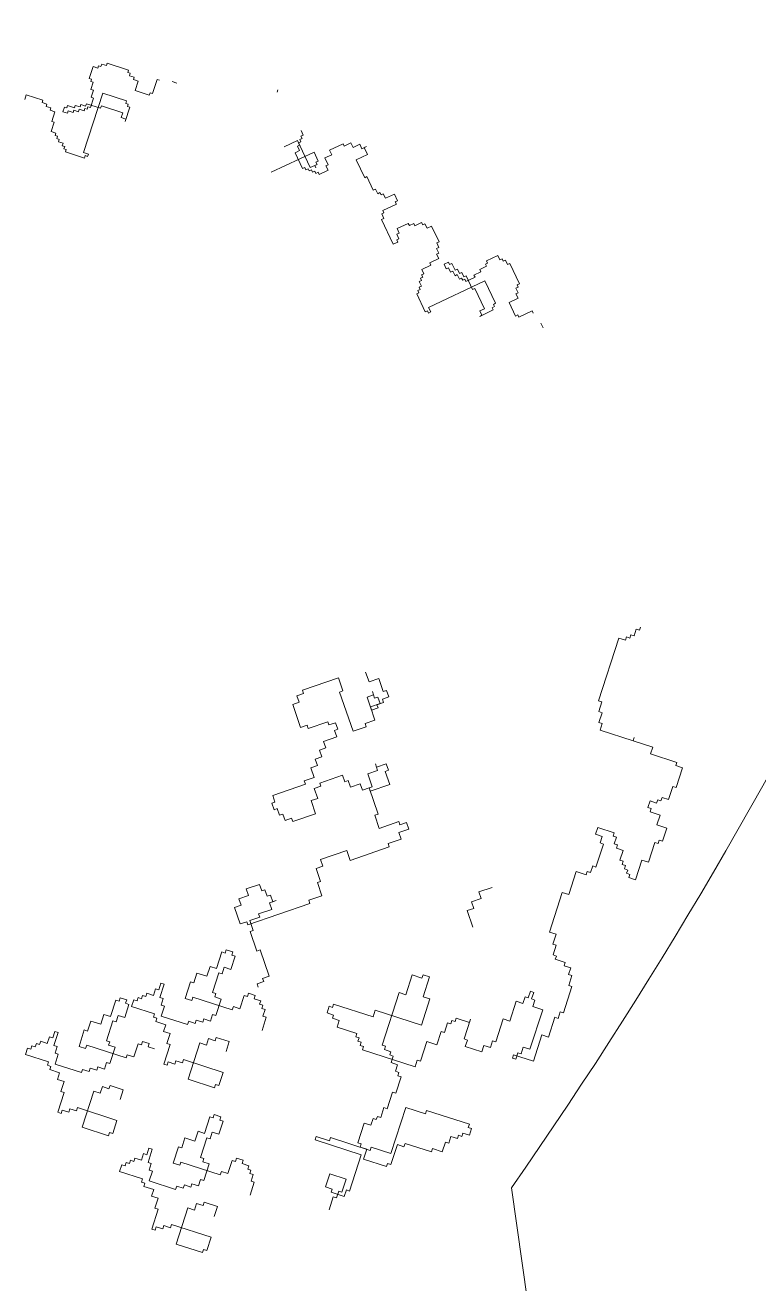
# Model space of a CAD drawing. Header units: millimetres. Extents: x 485872 to 486142, y -52344 to -52207.
# Drawn here: x 486117.2072 to 486117.2524, y -52327.0253 to -52326.9478 of the extents above; entities that cross this region are included whole.
import ezdxf

# ---------------------------------------------------------------- set-up
doc = ezdxf.new("R2010")
doc.units = ezdxf.units.MM
doc.header["$LTSCALE"] = 15

# ---------------------------------------------------------------- blocks, each defined once
blk = doc.blocks.new('sf')
at = {"color": 84, "lineweight": 5}
for p, q in [((17806.29, 470976.03), (17805.84, 470974.64)), ((17806.85, 470975.85), (17806.29, 470976.03)), ((17806.94, 470976.13), (17806.85, 470975.85)), ((17807.21, 470976.04), (17806.94, 470976.13)), ((17807.3, 470976.32), (17807.21, 470976.04)), ((17807.86, 470976.14), (17807.3, 470976.32)), ((17807.95, 470976.42), (17807.86, 470976.14)), ((17810.46, 470975.61), (17807.95, 470976.42)), ((17810.37, 470975.33), (17810.46, 470975.61)), ((17805.84, 470974.64), (17806.12, 470974.55)), ((17806.12, 470974.55), (17806.03, 470974.27)), ((17806.03, 470974.27), (17806.31, 470974.18)), ((17806.31, 470974.18), (17806.04, 470973.34)), ((17810.65, 470975.24), (17810.37, 470975.33)), ((17810.56, 470974.96), (17810.65, 470975.24)), ((17811.12, 470974.78), (17810.56, 470974.96)), ((17811.03, 470974.5), (17811.12, 470974.78)), ((17811.59, 470974.32), (17811.03, 470974.5)), ((17811.23, 470973.21), (17811.59, 470974.32)), ((17813.81, 470974.53), (17813.27, 470972.85)), ((17814.09, 470974.44), (17813.81, 470974.53)), ((17816.13, 470974.09), (17815.57, 470974.27)), ((17798.44, 470972.71), (17798.26, 470972.16)), ((17800.4, 470972.08), (17798.44, 470972.71)), ((17807.43, 470972.89), (17805.18, 470965.92)), ((17806.04, 470973.34), (17806.32, 470973.25)), ((17806.32, 470973.25), (17806.05, 470972.42)), ((17806.05, 470972.42), (17806.33, 470972.33)), ((17810.22, 470971.99), (17807.43, 470972.89)), ((17812.9, 470972.67), (17811.23, 470973.21)), ((17812.99, 470972.94), (17812.9, 470972.67)), ((17813.27, 470972.85), (17812.99, 470972.94)), ((17828.03, 470973.29), (17827.94, 470973.01)), ((17800.31, 470971.8), (17800.4, 470972.08)), ((17800.86, 470971.63), (17800.31, 470971.8)), ((17800.77, 470971.35), (17800.86, 470971.63)), ((17801.33, 470971.17), (17800.77, 470971.35)), ((17801.24, 470970.89), (17801.33, 470971.17)), ((17802.73, 470970.72), (17802.91, 470971.27)), ((17802.91, 470971.27), (17803.19, 470971.18)), ((17803.19, 470971.18), (17803.28, 470971.46)), ((17803.28, 470971.46), (17804.11, 470971.19)), ((17804.02, 470970.91), (17803.93, 470970.64)), ((17804.58, 470970.73), (17804.02, 470970.91)), ((17804.11, 470971.19), (17804.2, 470971.47)), ((17804.2, 470971.47), (17804.76, 470971.29)), ((17804.67, 470971.01), (17804.58, 470970.73)), ((17805.23, 470970.83), (17804.67, 470971.01)), ((17804.76, 470971.29), (17804.85, 470971.57)), ((17804.85, 470971.57), (17805.41, 470971.39)), ((17805.32, 470971.11), (17805.23, 470970.83)), ((17805.6, 470971.02), (17805.32, 470971.11)), ((17805.41, 470971.39), (17805.5, 470971.67)), ((17805.5, 470971.67), (17807.17, 470971.13)), ((17805.69, 470971.3), (17805.6, 470971.02)), ((17805.97, 470971.21), (17805.69, 470971.3)), ((17806.33, 470972.33), (17805.97, 470971.21)), ((17807.17, 470971.13), (17807.26, 470971.41)), ((17807.26, 470971.41), (17809.77, 470970.6)), ((17810.06, 470969.58), (17810.6, 470971.25)), ((17810.13, 470971.71), (17810.22, 470971.99)), ((17810.41, 470971.62), (17810.13, 470971.71)), ((17810.32, 470971.34), (17810.41, 470971.62)), ((17810.6, 470971.25), (17810.32, 470971.34)), ((17801.8, 470970.71), (17801.24, 470970.89)), ((17801.36, 470968.39), (17801.72, 470969.5)), ((17801.44, 470969.59), (17801.8, 470970.71)), ((17801.72, 470969.5), (17801.44, 470969.59)), ((17803.29, 470970.54), (17802.73, 470970.72)), ((17803.37, 470970.82), (17803.29, 470970.54)), ((17803.93, 470970.64), (17803.37, 470970.82)), ((17809.77, 470970.6), (17809.59, 470970.04)), ((17809.59, 470970.04), (17810.15, 470969.86)), ((17801.92, 470968.21), (17801.36, 470968.39)), ((17801.83, 470967.93), (17801.92, 470968.21)), ((17830.73, 470967.85), (17831, 470967.97)), ((17831, 470967.97), (17830.75, 470968.5)), ((17802.11, 470967.84), (17801.83, 470967.93)), ((17802.02, 470967.56), (17802.11, 470967.84)), ((17802.3, 470967.47), (17802.02, 470967.56)), ((17802.21, 470967.19), (17802.3, 470967.47)), ((17802.76, 470967.01), (17802.21, 470967.19)), ((17802.67, 470966.73), (17802.76, 470967.01)), ((17802.95, 470966.64), (17802.67, 470966.73)), ((17802.86, 470966.37), (17802.95, 470966.64)), ((17828.74, 470966.58), (17830.33, 470967.33)), ((17830.32, 470966.68), (17830.58, 470966.8)), ((17830.57, 470966.15), (17830.32, 470966.68)), ((17830.33, 470967.33), (17831.83, 470964.15)), ((17830.46, 470967.07), (17830.72, 470967.19)), ((17830.58, 470966.8), (17830.46, 470967.07)), ((17830.59, 470967.46), (17830.86, 470967.58)), ((17830.72, 470967.19), (17830.59, 470967.46)), ((17830.86, 470967.58), (17830.73, 470967.85)), ((17835.69, 470966.95), (17834.1, 470966.2)), ((17835.82, 470966.68), (17835.69, 470966.95)), ((17836.61, 470967.06), (17835.82, 470966.68)), ((17836.86, 470966.53), (17836.61, 470967.06)), ((17837.66, 470966.91), (17836.86, 470966.53)), ((17837.91, 470966.38), (17837.66, 470966.91)), ((17838.44, 470966.63), (17837.91, 470966.38)), ((17838.17, 470966.5), (17838.44, 470966.63)), ((17838.55, 470965.71), (17838.17, 470966.5)), ((17803.14, 470966.28), (17802.86, 470966.37)), ((17803.05, 470966), (17803.14, 470966.28)), ((17805.28, 470965.28), (17803.05, 470966)), ((17805.18, 470965.92), (17805.74, 470965.74)), ((17805.37, 470965.56), (17805.28, 470965.28)), ((17805.65, 470965.47), (17805.37, 470965.56)), ((17805.74, 470965.74), (17805.65, 470965.47)), ((17832.27, 470965.98), (17827.24, 470963.6)), ((17830.04, 470965.9), (17830.57, 470966.15)), ((17830.91, 470964.04), (17830.04, 470965.9)), ((17832.77, 470964.92), (17832.27, 470965.98)), ((17834.36, 470965.67), (17833.56, 470965.29)), ((17833.56, 470965.29), (17833.94, 470964.5)), ((17834.1, 470966.2), (17834.36, 470965.67)), ((17837.22, 470965.08), (17838.55, 470965.71)), ((17838.23, 470962.96), (17837.22, 470965.08)), ((17831.18, 470964.17), (17830.91, 470964.04)), ((17831.3, 470963.9), (17831.18, 470964.17)), ((17831.57, 470964.03), (17831.3, 470963.9)), ((17831.69, 470963.76), (17831.57, 470964.03)), ((17831.96, 470963.89), (17831.69, 470963.76)), ((17831.83, 470964.15), (17832.36, 470964.4)), ((17832.08, 470963.62), (17831.96, 470963.89)), ((17832.35, 470963.75), (17832.08, 470963.62)), ((17832.47, 470963.48), (17832.35, 470963.75)), ((17832.36, 470964.4), (17832.63, 470964.53)), ((17832.36, 470964.4), (17832.49, 470964.14)), ((17832.49, 470964.14), (17832.36, 470964.4)), ((17832.74, 470963.61), (17832.47, 470963.48)), ((17832.5, 470964.79), (17832.77, 470964.92)), ((17832.63, 470964.53), (17832.5, 470964.79)), ((17832.86, 470963.34), (17832.74, 470963.61)), ((17833.92, 470963.84), (17832.86, 470963.34)), ((17833.94, 470964.5), (17833.67, 470964.37)), ((17833.67, 470964.37), (17833.92, 470963.84)), ((17838.49, 470963.09), (17838.23, 470962.96)), ((17839.24, 470961.5), (17838.49, 470963.09)), ((17839.51, 470961.62), (17839.24, 470961.5)), ((17839.76, 470961.09), (17839.51, 470961.62)), ((17840.02, 470961.22), (17839.76, 470961.09)), ((17840.15, 470960.95), (17840.02, 470961.22)), ((17840.41, 470961.08), (17840.15, 470960.95)), ((17840.66, 470960.55), (17840.41, 470961.08)), ((17841.72, 470961.05), (17840.66, 470960.55)), ((17842.1, 470960.25), (17841.72, 470961.05)), ((17840.37, 470959.11), (17841.96, 470959.86)), ((17840.49, 470958.85), (17840.37, 470959.11)), ((17841.83, 470960.13), (17842.1, 470960.25)), ((17841.96, 470959.86), (17841.83, 470960.13)), ((17840.22, 470958.07), (17840.48, 470958.19)), ((17841.59, 470955.15), (17840.22, 470958.07)), ((17840.23, 470958.72), (17840.49, 470958.85)), ((17840.48, 470958.19), (17840.23, 470958.72)), ((17843.35, 470957.6), (17842.03, 470956.98)), ((17843.48, 470957.34), (17843.35, 470957.6)), ((17844.92, 470957.7), (17844.13, 470957.32)), ((17845.05, 470957.43), (17844.92, 470957.7)), ((17842.28, 470956.45), (17842.01, 470956.32)), ((17842.01, 470956.32), (17842.26, 470955.79)), ((17842.03, 470956.98), (17842.28, 470956.45)), ((17844, 470957.59), (17843.48, 470957.34)), ((17844.13, 470957.32), (17844, 470957.59)), ((17845.31, 470957.56), (17845.05, 470957.43)), ((17845.56, 470957.03), (17845.31, 470957.56)), ((17846.09, 470957.28), (17845.56, 470957.03)), ((17846.97, 470955.42), (17846.09, 470957.28)), ((17842.12, 470955.4), (17841.59, 470955.15)), ((17842.26, 470955.79), (17842, 470955.67)), ((17842, 470955.67), (17842.12, 470955.4)), ((17846.69, 470954.64), (17846.96, 470954.77)), ((17846.94, 470954.11), (17846.69, 470954.64)), ((17846.71, 470955.3), (17846.97, 470955.42)), ((17846.96, 470954.77), (17846.71, 470955.3)), ((17845.87, 470952.96), (17846.93, 470953.46)), ((17846.68, 470953.99), (17846.94, 470954.11)), ((17846.93, 470953.46), (17846.68, 470953.99)), ((17853.88, 470953.83), (17852.56, 470953.2)), ((17852.56, 470953.2), (17852.68, 470952.94)), ((17854.13, 470953.3), (17853.88, 470953.83)), ((17854.39, 470953.42), (17854.13, 470953.3)), ((17854.52, 470953.16), (17854.39, 470953.42)), ((17854.78, 470953.28), (17854.52, 470953.16)), ((17855.03, 470952.75), (17854.78, 470953.28)), ((17844.94, 470952.19), (17845.99, 470952.69)), ((17845.19, 470951.66), (17844.94, 470952.19)), ((17845.99, 470952.69), (17845.87, 470952.96)), ((17847.57, 470952.79), (17848.1, 470953.04)), ((17847.82, 470952.26), (17847.57, 470952.79)), ((17848.08, 470952.39), (17847.82, 470952.26)), ((17848.33, 470951.86), (17848.08, 470952.39)), ((17848.1, 470953.04), (17848.22, 470952.78)), ((17848.22, 470952.78), (17848.49, 470952.9)), ((17848.6, 470951.98), (17848.33, 470951.86)), ((17848.49, 470952.9), (17848.86, 470952.11)), ((17848.85, 470951.45), (17848.6, 470951.98)), ((17848.86, 470952.11), (17849.13, 470952.23)), ((17849.13, 470952.23), (17849.38, 470951.7)), ((17849.38, 470951.7), (17849.64, 470951.83)), ((17849.64, 470951.83), (17849.89, 470951.3)), ((17851.87, 470951.91), (17851.08, 470951.53)), ((17852.54, 470952.55), (17851.75, 470952.17)), ((17851.75, 470952.17), (17851.87, 470951.91)), ((17852.68, 470952.94), (17852.42, 470952.81)), ((17852.42, 470952.81), (17852.54, 470952.55)), ((17855.3, 470952.88), (17855.03, 470952.75)), ((17856.43, 470950.49), (17855.3, 470952.88)), ((17844.63, 470950.1), (17844.89, 470950.23)), ((17844.64, 470950.76), (17844.91, 470950.88)), ((17844.89, 470950.23), (17844.64, 470950.76)), ((17844.78, 470951.15), (17845.05, 470951.27)), ((17844.91, 470950.88), (17844.78, 470951.15)), ((17844.92, 470951.54), (17845.19, 470951.66)), ((17845.05, 470951.27), (17844.92, 470951.54)), ((17852.37, 470950.85), (17845.75, 470947.72)), ((17849.11, 470951.58), (17848.85, 470951.45)), ((17849.36, 470951.05), (17849.11, 470951.58)), ((17849.63, 470951.17), (17849.36, 470951.05)), ((17849.75, 470950.91), (17849.63, 470951.17)), ((17850.02, 470951.03), (17849.75, 470950.91)), ((17849.89, 470951.3), (17850.16, 470951.42)), ((17850.14, 470950.77), (17850.02, 470951.03)), ((17851.2, 470951.27), (17850.14, 470950.77)), ((17850.16, 470951.42), (17850.91, 470949.83)), ((17851.08, 470951.53), (17851.2, 470951.27)), ((17853.63, 470948.2), (17852.37, 470950.85)), ((17856.16, 470950.37), (17856.43, 470950.49)), ((17856.29, 470950.1), (17856.16, 470950.37)), ((17844.35, 470949.32), (17844.61, 470949.45)), ((17845.35, 470947.2), (17844.35, 470949.32)), ((17844.49, 470949.71), (17844.75, 470949.84)), ((17844.61, 470949.45), (17844.49, 470949.71)), ((17844.75, 470949.84), (17844.63, 470950.1)), ((17850.91, 470949.83), (17851.17, 470949.96)), ((17851.17, 470949.96), (17852.3, 470947.57)), ((17855.2, 470948.29), (17856.26, 470948.79)), ((17856.01, 470949.32), (17856.27, 470949.45)), ((17856.26, 470948.79), (17856.01, 470949.32)), ((17856.02, 470949.98), (17856.29, 470950.1)), ((17856.27, 470949.45), (17856.02, 470949.98)), ((17845.62, 470947.33), (17845.35, 470947.2)), ((17845.74, 470947.06), (17845.62, 470947.33)), ((17845.75, 470947.72), (17846.01, 470947.19)), ((17851.76, 470946.67), (17853.35, 470947.42)), ((17852.3, 470947.57), (17851.77, 470947.32)), ((17851.77, 470947.32), (17852.02, 470946.79)), ((17853.22, 470947.68), (17853.49, 470947.81)), ((17853.35, 470947.42), (17853.22, 470947.68)), ((17853.36, 470948.07), (17853.63, 470948.2)), ((17853.49, 470947.81), (17853.36, 470948.07)), ((17855.95, 470946.7), (17855.2, 470948.29)), ((17857.93, 470947.31), (17856.34, 470946.56)), ((17858.05, 470947.05), (17857.93, 470947.31)), ((17846.01, 470947.19), (17845.74, 470947.06)), ((17852.02, 470946.79), (17851.76, 470946.67)), ((17856.22, 470946.83), (17855.95, 470946.7)), ((17856.34, 470946.56), (17856.22, 470946.83)), ((17859.2, 470945.32), (17858.95, 470945.85)), ((17865.74, 470901.49), (17868.11, 470908.84)), ((17868.11, 470908.84), (17868.89, 470908.59)), ((17868.89, 470908.59), (17869.01, 470908.98)), ((17869.01, 470908.98), (17869.4, 470908.85)), ((17869.4, 470908.85), (17869.53, 470909.24)), ((17869.53, 470909.24), (17869.91, 470909.12)), ((17869.91, 470909.12), (17870.16, 470909.89)), ((17870.16, 470909.89), (17870.55, 470909.76)), ((17870.55, 470909.76), (17870.67, 470910.15)), ((17838.34, 470904.86), (17838.74, 470903.7)), ((17835.13, 470904.18), (17830.9, 470902.72)), ((17835.66, 470902.64), (17835.13, 470904.18)), ((17838.74, 470903.7), (17839.89, 470904.1)), ((17839.89, 470904.1), (17840.42, 470902.56)), ((17831.03, 470902.34), (17830.26, 470902.07)), ((17830.26, 470902.07), (17830.53, 470901.3)), ((17830.9, 470902.72), (17831.03, 470902.34)), ((17835.28, 470902.51), (17835.66, 470902.64)), ((17836.87, 470897.9), (17835.28, 470902.51)), ((17838.5, 470901.9), (17839.27, 470902.17)), ((17839.03, 470900.36), (17838.5, 470901.9)), ((17839.27, 470902.17), (17839.14, 470902.55)), ((17839.14, 470902.55), (17839.4, 470901.78)), ((17839.4, 470901.78), (17839.79, 470901.91)), ((17839.79, 470901.91), (17840.05, 470901.15)), ((17841.07, 470901.93), (17840.31, 470901.66)), ((17840.31, 470901.66), (17840.44, 470901.28)), ((17840.42, 470902.56), (17840.81, 470902.7)), ((17840.81, 470902.7), (17841.07, 470901.93)), ((17866.13, 470901.36), (17865.74, 470901.49)), ((17830.53, 470901.3), (17829.76, 470901.04)), ((17829.76, 470901.04), (17830.69, 470898.35)), ((17840.05, 470901.15), (17838.9, 470900.75)), ((17838.9, 470900.75), (17839.43, 470899.21)), ((17839.8, 470900.63), (17839.03, 470900.36)), ((17840.44, 470901.28), (17839.67, 470901.01)), ((17839.67, 470901.01), (17839.8, 470900.63)), ((17865.76, 470900.2), (17866.13, 470901.36)), ((17866.14, 470900.08), (17865.76, 470900.2)), ((17865.77, 470898.92), (17866.14, 470900.08)), ((17830.69, 470898.35), (17831.46, 470898.61)), ((17831.46, 470898.61), (17831.59, 470898.23)), ((17831.59, 470898.23), (17833.9, 470899.02)), ((17833.9, 470899.02), (17834.03, 470898.64)), ((17834.03, 470898.64), (17834.8, 470898.9)), ((17834.8, 470898.9), (17835.06, 470898.13)), ((17838.41, 470898.43), (17836.87, 470897.9)), ((17839.43, 470899.21), (17838.27, 470898.81)), ((17838.27, 470898.81), (17838.41, 470898.43)), ((17866.16, 470898.79), (17865.77, 470898.92)), ((17865.91, 470898.02), (17866.16, 470898.79)), ((17834.94, 470897.23), (17833.4, 470896.7)), ((17835.06, 470898.13), (17834.68, 470898)), ((17834.68, 470898), (17834.94, 470897.23)), ((17869.78, 470896.77), (17865.91, 470898.02)), ((17869.9, 470897.15), (17869.78, 470896.77)), ((17869.78, 470896.77), (17869.9, 470897.15)), ((17833.67, 470895.93), (17832.9, 470895.67)), ((17832.9, 470895.67), (17833.17, 470894.9)), ((17833.4, 470896.7), (17833.67, 470895.93)), ((17872.1, 470896.02), (17869.78, 470896.77)), ((17871.85, 470895.24), (17872.1, 470896.02)), ((17833.17, 470894.9), (17832.4, 470894.63)), ((17832.4, 470894.63), (17832.66, 470893.86)), ((17839.61, 470893.68), (17839.48, 470894.07)), ((17839.48, 470894.07), (17839.75, 470893.3)), ((17840.77, 470894.08), (17839.61, 470893.68)), ((17841.03, 470893.31), (17840.77, 470894.08)), ((17874.95, 470894.24), (17871.85, 470895.24)), ((17874.83, 470893.86), (17874.95, 470894.24)), ((17832.66, 470893.86), (17831.89, 470893.6)), ((17831.89, 470893.6), (17832.29, 470892.45)), ((17832.94, 470891.81), (17835.63, 470892.74)), ((17835.63, 470892.74), (17835.9, 470891.97)), ((17839.75, 470893.3), (17838.59, 470892.9)), ((17838.59, 470892.9), (17839.12, 470891.36)), ((17840.65, 470893.18), (17841.03, 470893.31)), ((17841.18, 470891.64), (17840.65, 470893.18)), ((17875.6, 470893.61), (17874.83, 470893.86)), ((17874.85, 470891.28), (17875.6, 470893.61)), ((17831.27, 470891.66), (17827.42, 470890.34)), ((17832.29, 470892.45), (17831.13, 470892.05)), ((17831.13, 470892.05), (17831.27, 470891.66)), ((17832.3, 470891.16), (17833.07, 470891.43)), ((17832.7, 470890.01), (17832.3, 470891.16)), ((17833.07, 470891.43), (17832.94, 470891.81)), ((17835.9, 470891.97), (17836.28, 470892.1)), ((17836.28, 470892.1), (17836.55, 470891.33)), ((17836.55, 470891.33), (17837.7, 470891.73)), ((17837.7, 470891.73), (17837.97, 470890.96)), ((17837.97, 470890.96), (17838.74, 470891.23)), ((17839.12, 470891.36), (17838.74, 470891.23)), ((17838.74, 470891.23), (17838.87, 470890.84)), ((17838.74, 470891.23), (17839.8, 470888.15)), ((17838.87, 470890.84), (17841.18, 470891.64)), ((17873.97, 470889.86), (17874.47, 470891.41)), ((17874.47, 470891.41), (17874.85, 470891.28)), ((17827.68, 470889.57), (17827.3, 470889.44)), ((17827.42, 470890.34), (17827.68, 470889.57)), ((17831.93, 470889.74), (17832.7, 470890.01)), ((17832.46, 470888.2), (17831.93, 470889.74)), ((17871.53, 470888.94), (17871.78, 470889.71)), ((17871.78, 470889.71), (17872.56, 470889.46)), ((17872.56, 470889.46), (17872.68, 470889.85)), ((17872.68, 470889.85), (17873.07, 470889.72)), ((17873.07, 470889.72), (17873.19, 470890.11)), ((17873.19, 470890.11), (17873.97, 470889.86)), ((17827.3, 470889.44), (17827.57, 470888.67)), ((17827.57, 470888.67), (17827.95, 470888.8)), ((17827.95, 470888.8), (17828.21, 470888.03)), ((17828.21, 470888.03), (17828.6, 470888.16)), ((17828.6, 470888.16), (17828.86, 470887.39)), ((17829.77, 470887.27), (17832.46, 470888.2)), ((17839.8, 470888.15), (17839.41, 470888.02)), ((17871.92, 470888.81), (17871.53, 470888.94)), ((17871.79, 470888.43), (17871.92, 470888.81)), ((17872.96, 470888.05), (17871.79, 470888.43)), ((17828.86, 470887.39), (17829.63, 470887.66)), ((17829.63, 470887.66), (17829.77, 470887.27)), ((17839.41, 470888.02), (17839.94, 470886.48)), ((17839.94, 470886.48), (17842.25, 470887.28)), ((17842.25, 470887.28), (17842.38, 470886.89)), ((17842.38, 470886.89), (17843.15, 470887.16)), ((17843.15, 470887.16), (17843.42, 470886.39)), ((17872.58, 470886.89), (17872.96, 470888.05)), ((17873.74, 470886.52), (17872.58, 470886.89)), ((17842.53, 470885.22), (17840.99, 470884.69)), ((17843.42, 470886.39), (17842.26, 470885.99)), ((17842.26, 470885.99), (17842.53, 470885.22)), ((17865.38, 470885.79), (17865.63, 470886.57)), ((17866.16, 470885.54), (17865.38, 470885.79)), ((17865.63, 470886.57), (17867.57, 470885.94)), ((17865.91, 470884.77), (17866.16, 470885.54)), ((17867.57, 470885.94), (17867.45, 470885.55)), ((17867.45, 470885.55), (17867.83, 470885.43)), ((17867.83, 470885.43), (17867.58, 470884.66)), ((17873.24, 470884.97), (17873.74, 470886.52)), ((17836.11, 470883.87), (17833.03, 470882.81)), ((17836.51, 470882.72), (17836.11, 470883.87)), ((17841.12, 470884.31), (17836.51, 470882.72)), ((17840.99, 470884.69), (17841.12, 470884.31)), ((17865.42, 470881.93), (17866.3, 470884.64)), ((17866.3, 470884.64), (17865.91, 470884.77)), ((17867.58, 470884.66), (17867.97, 470884.53)), ((17867.97, 470884.53), (17867.85, 470884.14)), ((17867.85, 470884.14), (17868.62, 470883.89)), ((17868.62, 470883.89), (17868.25, 470882.73)), ((17871.6, 470882.51), (17872.34, 470884.83)), ((17872.34, 470884.83), (17872.73, 470884.7)), ((17872.73, 470884.7), (17872.86, 470885.09)), ((17872.86, 470885.09), (17873.24, 470884.97)), ((17833.03, 470882.81), (17833.29, 470882.04)), ((17868.25, 470882.73), (17868.63, 470882.61)), ((17868.63, 470882.61), (17868.51, 470882.22)), ((17868.51, 470882.22), (17868.9, 470882.1)), ((17870.07, 470880.44), (17870.82, 470882.76)), ((17870.82, 470882.76), (17871.6, 470882.51)), ((17833.29, 470882.04), (17832.52, 470881.77)), ((17832.52, 470881.77), (17833.05, 470880.24)), ((17862.24, 470878.69), (17863.11, 470881.4)), ((17863.11, 470881.4), (17864.27, 470881.02)), ((17864.27, 470881.02), (17864.4, 470881.41)), ((17864.4, 470881.41), (17864.79, 470881.29)), ((17864.79, 470881.29), (17865.04, 470882.06)), ((17865.04, 470882.06), (17865.42, 470881.93)), ((17868.9, 470882.1), (17868.77, 470881.71)), ((17868.77, 470881.71), (17869.16, 470881.58)), ((17869.16, 470881.58), (17869.03, 470881.2)), ((17869.03, 470881.2), (17869.42, 470881.07)), ((17869.42, 470881.07), (17869.3, 470880.69)), ((17869.3, 470880.69), (17870.07, 470880.44)), ((17824.31, 470879.37), (17825.85, 470879.9)), ((17824.58, 470878.6), (17824.31, 470879.37)), ((17825.85, 470879.9), (17826.12, 470879.13)), ((17826.12, 470879.13), (17826.5, 470879.27)), ((17826.5, 470879.27), (17826.77, 470878.5)), ((17833.05, 470880.24), (17832.67, 470880.1)), ((17832.67, 470880.1), (17833.2, 470878.56)), ((17851.67, 470879.01), (17853.21, 470879.54)), ((17823.42, 470878.21), (17824.58, 470878.6)), ((17823.69, 470877.44), (17823.42, 470878.21)), ((17826.77, 470878.5), (17827.15, 470878.63)), ((17827.8, 470877.99), (17827.03, 470877.73)), ((17827.03, 470877.73), (17827.3, 470876.96)), ((17827.15, 470878.63), (17827.42, 470877.86)), ((17827.42, 470877.86), (17827.8, 470877.99)), ((17833.2, 470878.56), (17831.66, 470878.03)), ((17831.66, 470878.03), (17831.79, 470877.65)), ((17850.78, 470877.84), (17851.94, 470878.24)), ((17851.05, 470877.07), (17850.78, 470877.84)), ((17851.94, 470878.24), (17851.67, 470879.01)), ((17859.97, 470874.29), (17861.46, 470878.94)), ((17861.46, 470878.94), (17862.24, 470878.69)), ((17822.92, 470877.17), (17823.69, 470877.44)), ((17823.58, 470875.25), (17822.92, 470877.17)), ((17831.79, 470877.65), (17824.48, 470875.13)), ((17827.3, 470876.96), (17825.76, 470876.43)), ((17825.76, 470876.43), (17825.89, 470876.04)), ((17850.28, 470876.81), (17851.05, 470877.07)), ((17850.94, 470874.88), (17850.28, 470876.81)), ((17824.35, 470875.51), (17823.58, 470875.25)), ((17824.48, 470875.13), (17824.35, 470875.51)), ((17825.89, 470876.04), (17824.74, 470875.65)), ((17824.74, 470875.65), (17825.13, 470874.49)), ((17825.13, 470874.49), (17824.75, 470874.36)), ((17824.75, 470874.36), (17825.54, 470872.05)), ((17860.74, 470874.04), (17859.97, 470874.29)), ((17860.37, 470872.88), (17860.74, 470874.04)), ((17820.81, 470870.01), (17821.44, 470871.95)), ((17821.44, 470871.95), (17821.82, 470871.82)), ((17821.82, 470871.82), (17821.95, 470872.21)), ((17821.95, 470872.21), (17822.72, 470871.96)), ((17822.72, 470871.96), (17822.6, 470871.57)), ((17825.54, 470872.05), (17825.93, 470872.19)), ((17825.93, 470872.19), (17826.99, 470869.11)), ((17860.75, 470872.76), (17860.37, 470872.88)), ((17860.38, 470871.6), (17860.75, 470872.76)), ((17822.99, 470871.45), (17822.49, 470869.9)), ((17822.6, 470871.57), (17822.99, 470871.45)), ((17860.77, 470871.47), (17860.38, 470871.6)), ((17860.64, 470871.09), (17860.77, 470871.47)), ((17861.8, 470870.71), (17860.64, 470871.09)), ((17861.68, 470870.32), (17861.8, 470870.71)), ((17862.45, 470870.07), (17861.68, 470870.32)), ((17818.13, 470868.31), (17818.5, 470869.47)), ((17818.5, 470869.47), (17819.66, 470869.1)), ((17819.66, 470869.1), (17820.04, 470870.26)), ((17820.04, 470870.26), (17820.81, 470870.01)), ((17821.08, 470869.5), (17820.33, 470867.18)), ((17821.46, 470869.37), (17821.08, 470869.5)), ((17821.71, 470870.15), (17821.46, 470869.37)), ((17822.49, 470869.9), (17821.71, 470870.15)), ((17826.99, 470869.11), (17826.22, 470868.85)), ((17826.22, 470868.85), (17826.35, 470868.46)), ((17843.05, 470866.93), (17843.8, 470869.25)), ((17843.8, 470869.25), (17844.96, 470868.88)), ((17844.96, 470868.88), (17845.09, 470869.27)), ((17845.09, 470869.27), (17845.86, 470869.02)), ((17845.86, 470869.02), (17845.11, 470866.69)), ((17862.2, 470869.3), (17862.45, 470870.07)), ((17862.59, 470869.17), (17862.2, 470869.3)), ((17862.22, 470868.01), (17862.59, 470869.17)), ((17813.63, 470867.63), (17813.38, 470866.85)), ((17814.02, 470867.5), (17813.63, 470867.63)), ((17814.27, 470868.28), (17814.02, 470867.5)), ((17814.15, 470866.6), (17814.65, 470868.15)), ((17814.65, 470868.15), (17814.27, 470868.28)), ((17817.12, 470866.5), (17817.74, 470868.44)), ((17817.74, 470868.44), (17818.13, 470868.31)), ((17826.35, 470868.46), (17825.58, 470868.2)), ((17825.58, 470868.2), (17825.71, 470867.81)), ((17861.6, 470864.79), (17862.6, 470867.89)), ((17862.6, 470867.89), (17862.22, 470868.01)), ((17808.34, 470864.36), (17808.96, 470866.29)), ((17808.96, 470866.29), (17809.35, 470866.17)), ((17809.35, 470866.17), (17809.47, 470866.55)), ((17809.47, 470866.55), (17810.25, 470866.31)), ((17810.25, 470866.31), (17810.12, 470865.92)), ((17810.12, 470865.92), (17810.51, 470865.79)), ((17811.07, 470866.32), (17810.82, 470865.54)), ((17811.46, 470866.19), (17811.07, 470866.32)), ((17811.58, 470866.58), (17811.46, 470866.19)), ((17811.97, 470866.45), (17811.58, 470866.58)), ((17812.09, 470866.84), (17811.97, 470866.45)), ((17812.48, 470866.72), (17812.09, 470866.84)), ((17812.6, 470867.1), (17812.48, 470866.72)), ((17813.38, 470866.85), (17812.6, 470867.1)), ((17814.54, 470866.48), (17814.15, 470866.6)), ((17814.29, 470865.7), (17814.54, 470866.48)), ((17817.89, 470866.25), (17817.12, 470866.5)), ((17818.01, 470866.64), (17817.89, 470866.25)), ((17822.66, 470865.14), (17818.01, 470866.64)), ((17820.33, 470867.18), (17820.71, 470867.05)), ((17820.71, 470867.05), (17820.59, 470866.66)), ((17820.59, 470866.66), (17821.36, 470866.41)), ((17821.36, 470866.41), (17820.74, 470864.48)), ((17824.06, 470866.83), (17823.56, 470865.28)), ((17824.45, 470866.7), (17824.06, 470866.83)), ((17824.57, 470867.09), (17824.45, 470866.7)), ((17825.35, 470866.84), (17824.57, 470867.09)), ((17825.22, 470866.45), (17825.35, 470866.84)), ((17826, 470866.2), (17825.22, 470866.45)), ((17825.87, 470865.81), (17826, 470866.2)), ((17840.28, 470860.99), (17842.28, 470867.18)), ((17842.28, 470867.18), (17843.05, 470866.93)), ((17845.89, 470866.44), (17844.89, 470863.35)), ((17845.11, 470866.69), (17845.89, 470866.44)), ((17855.31, 470863.83), (17856.06, 470866.15)), ((17856.06, 470866.15), (17856.83, 470865.9)), ((17856.83, 470865.9), (17857.08, 470866.68)), ((17857.08, 470866.68), (17857.47, 470866.55)), ((17857.47, 470866.55), (17857.72, 470867.33)), ((17857.72, 470867.33), (17858.11, 470867.2)), ((17858.11, 470867.2), (17857.86, 470866.43)), ((17857.86, 470866.43), (17858.24, 470866.3)), ((17858.24, 470866.3), (17857.99, 470865.53)), ((17807.19, 470863.45), (17807.56, 470864.61)), ((17807.56, 470864.61), (17808.34, 470864.36)), ((17809.24, 470864.49), (17808.99, 470863.72)), ((17810.01, 470864.24), (17809.24, 470864.49)), ((17810.51, 470865.79), (17810.01, 470864.24)), ((17810.82, 470865.54), (17813.53, 470864.67)), ((17813.53, 470864.67), (17813.41, 470864.28)), ((17814.68, 470865.58), (17814.29, 470865.7)), ((17814.3, 470864.42), (17814.68, 470865.58)), ((17817.4, 470863.42), (17814.3, 470864.42)), ((17820.35, 470864.6), (17820.1, 470863.83)), ((17820.74, 470864.48), (17820.35, 470864.6)), ((17822.79, 470865.53), (17822.66, 470865.14)), ((17823.56, 470865.28), (17822.79, 470865.53)), ((17826.26, 470865.69), (17825.87, 470865.81)), ((17826.14, 470865.3), (17826.26, 470865.69)), ((17826.52, 470865.18), (17826.14, 470865.3)), ((17826.27, 470864.4), (17826.52, 470865.18)), ((17826.66, 470864.28), (17826.27, 470864.4)), ((17834.05, 470865.56), (17833.81, 470864.78)), ((17833.81, 470864.78), (17834.58, 470864.53)), ((17834.44, 470865.43), (17834.05, 470865.56)), ((17834.57, 470865.82), (17834.44, 470865.43)), ((17834.58, 470864.53), (17834.46, 470864.15)), ((17839.22, 470864.32), (17834.57, 470865.82)), ((17839.47, 470865.1), (17839.22, 470864.32)), ((17844.89, 470863.35), (17839.47, 470865.1)), ((17859.16, 470865.15), (17857.66, 470860.51)), ((17857.99, 470865.53), (17859.16, 470865.15)), ((17860.97, 470864.14), (17861.22, 470864.92)), ((17861.22, 470864.92), (17861.6, 470864.79)), ((17805.65, 470862.66), (17806.03, 470863.82)), ((17806.03, 470863.82), (17807.19, 470863.45)), ((17808.6, 470863.85), (17807.85, 470861.52)), ((17808.99, 470863.72), (17808.6, 470863.85)), ((17813.41, 470864.28), (17813.79, 470864.16)), ((17813.79, 470864.16), (17813.67, 470863.77)), ((17813.67, 470863.77), (17814.83, 470863.39)), ((17814.83, 470863.39), (17814.58, 470862.62)), ((17817.53, 470863.81), (17817.4, 470863.42)), ((17818.3, 470863.56), (17817.53, 470863.81)), ((17818.43, 470863.94), (17818.3, 470863.56)), ((17819.2, 470863.69), (17818.43, 470863.94)), ((17819.33, 470864.08), (17819.2, 470863.69)), ((17820.1, 470863.83), (17819.33, 470864.08)), ((17826.16, 470862.73), (17826.66, 470864.28)), ((17834.46, 470864.15), (17835.23, 470863.9)), ((17835.23, 470863.9), (17834.98, 470863.12)), ((17834.98, 470863.12), (17837.3, 470862.37)), ((17847.6, 470862.47), (17847.97, 470863.63)), ((17847.97, 470863.63), (17848.36, 470863.51)), ((17848.36, 470863.51), (17848.49, 470863.9)), ((17848.49, 470863.9), (17848.87, 470863.77)), ((17848.87, 470863.77), (17849, 470864.16)), ((17849, 470864.16), (17850.55, 470863.66)), ((17850.67, 470864.04), (17849.92, 470861.72)), ((17850.55, 470863.66), (17850.67, 470864.04)), ((17853.66, 470861.37), (17854.53, 470864.08)), ((17854.53, 470864.08), (17855.31, 470863.83)), ((17859.83, 470861.95), (17860.58, 470864.27)), ((17860.58, 470864.27), (17860.97, 470864.14)), ((17800.13, 470861.45), (17800, 470861.06)), ((17800.9, 470861.2), (17800.13, 470861.45)), ((17801.15, 470861.97), (17800.9, 470861.2)), ((17801.54, 470861.85), (17801.15, 470861.97)), ((17801.79, 470862.62), (17801.54, 470861.85)), ((17801.68, 470860.95), (17802.18, 470862.5)), ((17802.18, 470862.5), (17801.79, 470862.62)), ((17804.64, 470860.85), (17805.26, 470862.78)), ((17805.26, 470862.78), (17805.65, 470862.66)), ((17807.85, 470861.52), (17808.24, 470861.4)), ((17812.1, 470861.44), (17811.97, 470861.05)), ((17812.87, 470861.19), (17812.1, 470861.44)), ((17814.58, 470862.62), (17815.35, 470862.37)), ((17815.35, 470862.37), (17814.98, 470861.21)), ((17819.62, 470861), (17819.87, 470861.77)), ((17819.87, 470861.77), (17820.64, 470861.52)), ((17820.64, 470861.52), (17820.77, 470861.91)), ((17820.77, 470861.91), (17822.31, 470861.41)), ((17837.3, 470862.37), (17837.18, 470861.99)), ((17837.18, 470861.99), (17837.57, 470861.86)), ((17837.57, 470861.86), (17837.44, 470861.48)), ((17837.44, 470861.48), (17837.83, 470861.35)), ((17846.71, 470861.05), (17847.21, 470862.6)), ((17847.21, 470862.6), (17847.6, 470862.47)), ((17849.92, 470861.72), (17850.31, 470861.6)), ((17850.31, 470861.6), (17850.06, 470860.82)), ((17853.02, 470860.72), (17853.27, 470861.5)), ((17853.27, 470861.5), (17853.66, 470861.37)), ((17858.06, 470859.1), (17859.06, 470862.2)), ((17859.06, 470862.2), (17859.83, 470861.95)), ((17798.59, 470860.66), (17798.34, 470859.89)), ((17798.98, 470860.54), (17798.59, 470860.66)), ((17799.1, 470860.93), (17798.98, 470860.54)), ((17799.49, 470860.8), (17799.1, 470860.93)), ((17799.62, 470861.19), (17799.49, 470860.8)), ((17800, 470861.06), (17799.62, 470861.19)), ((17802.07, 470860.83), (17801.68, 470860.95)), ((17801.82, 470860.05), (17802.07, 470860.83)), ((17802.2, 470859.93), (17801.82, 470860.05)), ((17805.41, 470860.6), (17804.64, 470860.85)), ((17805.54, 470860.99), (17805.41, 470860.6)), ((17810.19, 470859.49), (17805.54, 470860.99)), ((17808.24, 470861.4), (17808.11, 470861.01)), ((17808.11, 470861.01), (17808.89, 470860.76)), ((17808.89, 470860.76), (17808.26, 470858.83)), ((17811.59, 470861.17), (17811.09, 470859.62)), ((17811.97, 470861.05), (17811.59, 470861.17)), ((17812.75, 470860.8), (17812.87, 470861.19)), ((17813.52, 470860.55), (17812.75, 470860.8)), ((17815.37, 470861.08), (17814.62, 470858.76)), ((17814.98, 470861.21), (17815.37, 470861.08)), ((17817.47, 470856.99), (17818.84, 470861.25)), ((17818.84, 470861.25), (17819.62, 470861)), ((17822.31, 470861.41), (17821.94, 470860.25)), ((17837.83, 470861.35), (17837.7, 470860.96)), ((17837.7, 470860.96), (17838.09, 470860.84)), ((17838.09, 470860.84), (17837.97, 470860.45)), ((17837.97, 470860.45), (17844.16, 470858.45)), ((17840.67, 470860.86), (17840.28, 470860.99)), ((17840.54, 470860.48), (17840.67, 470860.86)), ((17841.32, 470860.23), (17840.54, 470860.48)), ((17841.19, 470859.84), (17841.32, 470860.23)), ((17844.8, 470859.1), (17845.55, 470861.42)), ((17845.55, 470861.42), (17846.71, 470861.05)), ((17850.06, 470860.82), (17852, 470860.2)), ((17852, 470860.2), (17852.25, 470860.97)), ((17852.25, 470860.97), (17853.02, 470860.72)), ((17856.25, 470860.11), (17856, 470859.34)), ((17856.63, 470859.99), (17856.25, 470860.11)), ((17856.88, 470860.76), (17856.63, 470859.99)), ((17857.66, 470860.51), (17856.88, 470860.76)), ((17798.34, 470859.89), (17801.05, 470859.02)), ((17801.05, 470859.02), (17800.93, 470858.63)), ((17800.93, 470858.63), (17801.32, 470858.5)), ((17801.32, 470858.5), (17801.19, 470858.12)), ((17801.83, 470858.77), (17802.2, 470859.93)), ((17804.93, 470857.77), (17801.83, 470858.77)), ((17807.88, 470858.95), (17807.63, 470858.18)), ((17808.26, 470858.83), (17807.88, 470858.95)), ((17810.31, 470859.87), (17810.19, 470859.49)), ((17811.09, 470859.62), (17810.31, 470859.87)), ((17814.62, 470858.76), (17815.01, 470858.64)), ((17815.01, 470858.64), (17815.13, 470859.02)), ((17815.13, 470859.02), (17815.91, 470858.77)), ((17815.91, 470858.77), (17816.03, 470859.16)), ((17816.03, 470859.16), (17816.81, 470858.91)), ((17816.81, 470858.91), (17816.93, 470859.3)), ((17816.93, 470859.3), (17821.58, 470857.8)), ((17841.58, 470859.71), (17841.19, 470859.84)), ((17841.33, 470858.94), (17841.58, 470859.71)), ((17842.1, 470858.69), (17841.33, 470858.94)), ((17841.85, 470857.92), (17842.1, 470858.69)), ((17844.16, 470858.45), (17844.41, 470859.23)), ((17844.41, 470859.23), (17844.8, 470859.1)), ((17855.61, 470859.46), (17855.73, 470859.85)), ((17856, 470859.34), (17855.61, 470859.46)), ((17855.73, 470859.85), (17858.06, 470859.1)), ((17801.19, 470858.12), (17802.35, 470857.74)), ((17802.35, 470857.74), (17802.1, 470856.97)), ((17805.05, 470858.15), (17804.93, 470857.77)), ((17805.83, 470857.9), (17805.05, 470858.15)), ((17805.95, 470858.29), (17805.83, 470857.9)), ((17806.73, 470858.04), (17805.95, 470858.29)), ((17806.85, 470858.43), (17806.73, 470858.04)), ((17807.63, 470858.18), (17806.85, 470858.43)), ((17820.57, 470855.99), (17817.47, 470856.99)), ((17821.58, 470857.8), (17821.08, 470856.25)), ((17842.24, 470857.79), (17841.85, 470857.92)), ((17841.88, 470855.34), (17842.5, 470857.28)), ((17842.12, 470857.4), (17842.24, 470857.79)), ((17842.5, 470857.28), (17842.12, 470857.4)), ((17802.1, 470856.97), (17802.88, 470856.72)), ((17802.88, 470856.72), (17802.5, 470855.56)), ((17802.5, 470855.56), (17802.89, 470855.43)), ((17804.99, 470851.34), (17806.37, 470855.59)), ((17806.37, 470855.59), (17807.14, 470855.34)), ((17807.14, 470855.34), (17807.39, 470856.12)), ((17807.39, 470856.12), (17808.16, 470855.87)), ((17808.16, 470855.87), (17808.29, 470856.25)), ((17808.29, 470856.25), (17809.84, 470855.75)), ((17809.84, 470855.75), (17809.46, 470854.59)), ((17820.69, 470856.38), (17820.57, 470855.99)), ((17821.08, 470856.25), (17820.69, 470856.38)), ((17802.89, 470855.43), (17802.14, 470853.11)), ((17840.87, 470853.53), (17841.49, 470855.47)), ((17841.49, 470855.47), (17841.88, 470855.34)), ((17802.14, 470853.11), (17802.53, 470852.98)), ((17802.53, 470852.98), (17802.66, 470853.37)), ((17802.66, 470853.37), (17803.43, 470853.12)), ((17803.43, 470853.12), (17803.56, 470853.51)), ((17803.56, 470853.51), (17804.33, 470853.26)), ((17804.33, 470853.26), (17804.45, 470853.65)), ((17804.45, 470853.65), (17809.1, 470852.15)), ((17819.4, 470850.63), (17820.03, 470852.56)), ((17820.03, 470852.56), (17820.42, 470852.44)), ((17820.42, 470852.44), (17820.54, 470852.83)), ((17820.54, 470852.83), (17821.31, 470852.58)), ((17821.31, 470852.58), (17821.19, 470852.19)), ((17839.59, 470852.24), (17839.72, 470852.62)), ((17839.72, 470852.62), (17840.11, 470852.5)), ((17840.11, 470852.5), (17840.48, 470853.66)), ((17840.48, 470853.66), (17840.87, 470853.53)), ((17841.31, 470848.26), (17843.05, 470853.68)), ((17843.05, 470853.68), (17845.38, 470852.93)), ((17845.38, 470852.93), (17845.5, 470853.32)), ((17845.5, 470853.32), (17850.54, 470851.7)), ((17808.09, 470850.34), (17804.99, 470851.34)), ((17809.1, 470852.15), (17808.6, 470850.6)), ((17821.58, 470852.06), (17821.08, 470850.52)), ((17821.19, 470852.19), (17821.58, 470852.06)), ((17837.43, 470849.51), (17838.18, 470851.84)), ((17838.18, 470851.84), (17838.96, 470851.59)), ((17838.96, 470851.59), (17839.21, 470852.36)), ((17839.21, 470852.36), (17839.59, 470852.24)), ((17850.54, 470851.7), (17850.41, 470851.31)), ((17850.41, 470851.31), (17850.8, 470851.18)), ((17850.8, 470851.18), (17850.55, 470850.41)), ((17808.22, 470850.72), (17808.09, 470850.34)), ((17808.6, 470850.6), (17808.22, 470850.72)), ((17816.72, 470848.93), (17817.09, 470850.09)), ((17817.09, 470850.09), (17818.25, 470849.72)), ((17818.25, 470849.72), (17818.63, 470850.88)), ((17818.63, 470850.88), (17819.4, 470850.63)), ((17819.67, 470850.12), (17818.92, 470847.79)), ((17820.05, 470849.99), (17819.67, 470850.12)), ((17820.3, 470850.77), (17820.05, 470849.99)), ((17821.08, 470850.52), (17820.3, 470850.77)), ((17832.41, 470849.85), (17832.54, 470850.24)), ((17837.83, 470848.1), (17832.41, 470849.85)), ((17832.54, 470850.24), (17834.08, 470849.74)), ((17834.08, 470849.74), (17834.21, 470850.13)), ((17834.21, 470850.13), (17838.86, 470848.63)), ((17847.73, 470849.61), (17847.35, 470848.45)), ((17848.12, 470849.49), (17847.73, 470849.61)), ((17848.37, 470850.26), (17848.12, 470849.49)), ((17849.14, 470850.01), (17848.37, 470850.26)), ((17849.26, 470850.4), (17849.14, 470850.01)), ((17849.65, 470850.27), (17849.26, 470850.4)), ((17849.78, 470850.66), (17849.65, 470850.27)), ((17850.55, 470850.41), (17849.78, 470850.66)), ((17812.22, 470848.25), (17811.97, 470847.47)), ((17812.61, 470848.12), (17812.22, 470848.25)), ((17812.86, 470848.89), (17812.61, 470848.12)), ((17812.75, 470847.22), (17813.24, 470848.77)), ((17813.24, 470848.77), (17812.86, 470848.89)), ((17815.71, 470847.12), (17816.33, 470849.06)), ((17816.33, 470849.06), (17816.72, 470848.93)), ((17837.82, 470849.39), (17837.43, 470849.51)), ((17837.7, 470849), (17837.82, 470849.39)), ((17838.47, 470848.75), (17837.7, 470849)), ((17838.1, 470847.59), (17838.47, 470848.75)), ((17838.86, 470848.63), (17838.98, 470849.01)), ((17838.98, 470849.01), (17841.31, 470848.26)), ((17842.07, 470849.3), (17841.32, 470846.98)), ((17842.84, 470849.05), (17842.07, 470849.3)), ((17842.97, 470849.44), (17842.84, 470849.05)), ((17846.07, 470848.44), (17842.97, 470849.44)), ((17846.19, 470848.83), (17846.07, 470848.44)), ((17847.35, 470848.45), (17846.19, 470848.83)), ((17809.66, 470846.93), (17809.41, 470846.16)), ((17810.05, 470846.81), (17809.66, 470846.93)), ((17810.17, 470847.2), (17810.05, 470846.81)), ((17810.56, 470847.07), (17810.17, 470847.2)), ((17810.68, 470847.46), (17810.56, 470847.07)), ((17811.07, 470847.33), (17810.68, 470847.46)), ((17811.2, 470847.72), (17811.07, 470847.33)), ((17811.97, 470847.47), (17811.2, 470847.72)), ((17813.13, 470847.1), (17812.75, 470847.22)), ((17812.88, 470846.32), (17813.13, 470847.1)), ((17816.48, 470846.87), (17815.71, 470847.12)), ((17816.61, 470847.26), (17816.48, 470846.87)), ((17821.25, 470845.76), (17816.61, 470847.26)), ((17818.92, 470847.79), (17819.3, 470847.67)), ((17819.3, 470847.67), (17819.18, 470847.28)), ((17819.18, 470847.28), (17819.95, 470847.03)), ((17819.95, 470847.03), (17819.33, 470845.1)), ((17822.65, 470847.44), (17822.15, 470845.9)), ((17823.04, 470847.32), (17822.65, 470847.44)), ((17823.17, 470847.71), (17823.04, 470847.32)), ((17823.94, 470847.46), (17823.17, 470847.71)), ((17823.82, 470847.07), (17823.94, 470847.46)), ((17824.59, 470846.82), (17823.82, 470847.07)), ((17824.47, 470846.43), (17824.59, 470846.82)), ((17836.46, 470843.85), (17837.83, 470848.1)), ((17840.81, 470846.72), (17838.1, 470847.59)), ((17840.93, 470847.1), (17840.81, 470846.72)), ((17841.32, 470846.98), (17840.93, 470847.1)), ((17809.41, 470846.16), (17812.12, 470845.29)), ((17812.12, 470845.29), (17812, 470844.9)), ((17813.27, 470846.2), (17812.88, 470846.32)), ((17812.9, 470845.04), (17813.27, 470846.2)), ((17818.94, 470845.22), (17818.69, 470844.45)), ((17819.33, 470845.1), (17818.94, 470845.22)), ((17821.38, 470846.15), (17821.25, 470845.76)), ((17822.15, 470845.9), (17821.38, 470846.15)), ((17824.85, 470846.31), (17824.47, 470846.43)), ((17824.73, 470845.92), (17824.85, 470846.31)), ((17825.12, 470845.8), (17824.73, 470845.92)), ((17824.87, 470845.02), (17825.12, 470845.8)), ((17834.12, 470845.88), (17833.62, 470844.33)), ((17836.06, 470845.26), (17834.12, 470845.88)), ((17835.56, 470843.71), (17836.06, 470845.26)), ((17812, 470844.9), (17812.38, 470844.77)), ((17812.38, 470844.77), (17812.26, 470844.39)), ((17812.26, 470844.39), (17813.42, 470844.01)), ((17815.99, 470844.04), (17812.9, 470845.04)), ((17813.42, 470844.01), (17813.17, 470843.24)), ((17816.12, 470844.42), (17815.99, 470844.04)), ((17816.89, 470844.17), (17816.12, 470844.42)), ((17817.02, 470844.56), (17816.89, 470844.17)), ((17817.79, 470844.31), (17817.02, 470844.56)), ((17817.92, 470844.7), (17817.79, 470844.31)), ((17818.69, 470844.45), (17817.92, 470844.7)), ((17824.75, 470843.35), (17825.25, 470844.9)), ((17825.25, 470844.9), (17824.87, 470845.02)), ((17833.62, 470844.33), (17834.4, 470844.08)), ((17834.4, 470844.08), (17834.27, 470843.7)), ((17834.27, 470843.7), (17835.82, 470843.2)), ((17834.92, 470843.06), (17835.17, 470843.83)), ((17835.17, 470843.83), (17835.56, 470843.71)), ((17835.82, 470843.2), (17836.07, 470843.97)), ((17836.07, 470843.97), (17836.46, 470843.85)), ((17813.17, 470843.24), (17813.95, 470842.99)), ((17813.95, 470842.99), (17813.57, 470841.83)), ((17818.21, 470841.61), (17818.46, 470842.39)), ((17818.46, 470842.39), (17819.23, 470842.14)), ((17819.23, 470842.14), (17819.36, 470842.53)), ((17819.36, 470842.53), (17820.91, 470842.03)), ((17834.04, 470841.64), (17834.54, 470843.18)), ((17834.54, 470843.18), (17834.92, 470843.06)), ((17813.96, 470841.7), (17813.21, 470839.38)), ((17813.57, 470841.83), (17813.96, 470841.7)), ((17816.06, 470837.61), (17817.43, 470841.86)), ((17817.43, 470841.86), (17818.21, 470841.61)), ((17820.91, 470842.03), (17820.53, 470840.86)), ((17813.21, 470839.38), (17813.6, 470839.25)), ((17813.6, 470839.25), (17813.72, 470839.64)), ((17813.72, 470839.64), (17814.5, 470839.39)), ((17814.5, 470839.39), (17814.62, 470839.78)), ((17814.62, 470839.78), (17815.4, 470839.53)), ((17815.4, 470839.53), (17815.52, 470839.92)), ((17815.52, 470839.92), (17820.17, 470838.42)), ((17820.17, 470838.42), (17819.67, 470836.87)), ((17819.16, 470836.61), (17816.06, 470837.61)), ((17819.28, 470836.99), (17819.16, 470836.61)), ((17819.67, 470836.87), (17819.28, 470836.99))]:
    blk.add_line(p, q, dxfattribs=at)
at = {"color": 43, "lineweight": 5}
for centre, radius, start, end in [((17395.22, 471164.83), 560.93, 325.1399, 3.3011), ((14315.01, 470338.49), 3576.41, 3.54644, 8.12912)]:
    blk.add_arc(centre, radius, start, end, dxfattribs=at)

msp = doc.modelspace()

# ---------------------------------------------------------------- block references
at = {"lineweight": 5, "xscale": 0.0005240255359560251, "yscale": 0.0005240255359560251, "zscale": 0.0005240255359560251}
msp.add_blockref('sf', (486107.880457, -52573.753832), dxfattribs=at)

doc.saveas('drawing.dxf')
